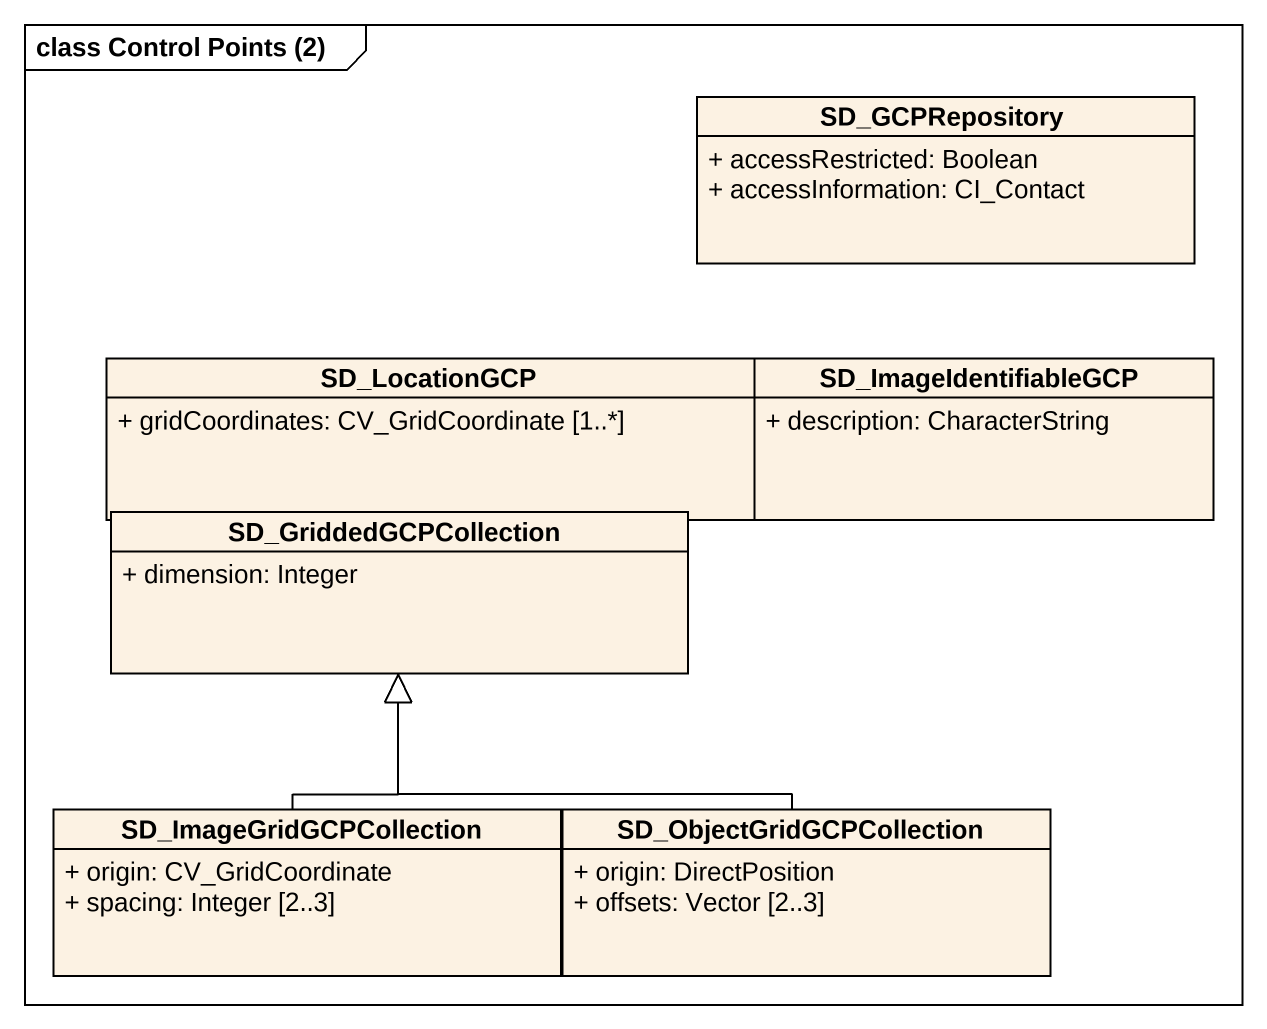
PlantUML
@startuml
mainframe class Control Points (2)
hide circle
hide empty members
skinparam classAttributeIconSize 0
class SD_GCPRepository {
  + accessRestricted: Boolean
  + accessInformation: CI_Contact
}
class SD_LocationGCP {
  + gridCoordinates: CV_GridCoordinate [1..*]
}
class SD_ImageIdentifiableGCP {
  + description: CharacterString
}
class SD_GriddedGCPCollection {
  + dimension: Integer
}
class SD_ImageGridGCPCollection {
  + origin: CV_GridCoordinate
  + spacing: Integer [2..3]
}
class SD_ObjectGridGCPCollection {
  + origin: DirectPosition
  + offsets: Vector [2..3]
}
SD_ImageGridGCPCollection -up-|> SD_GriddedGCPCollection
SD_ObjectGridGCPCollection -up-|> SD_GriddedGCPCollection
@enduml
